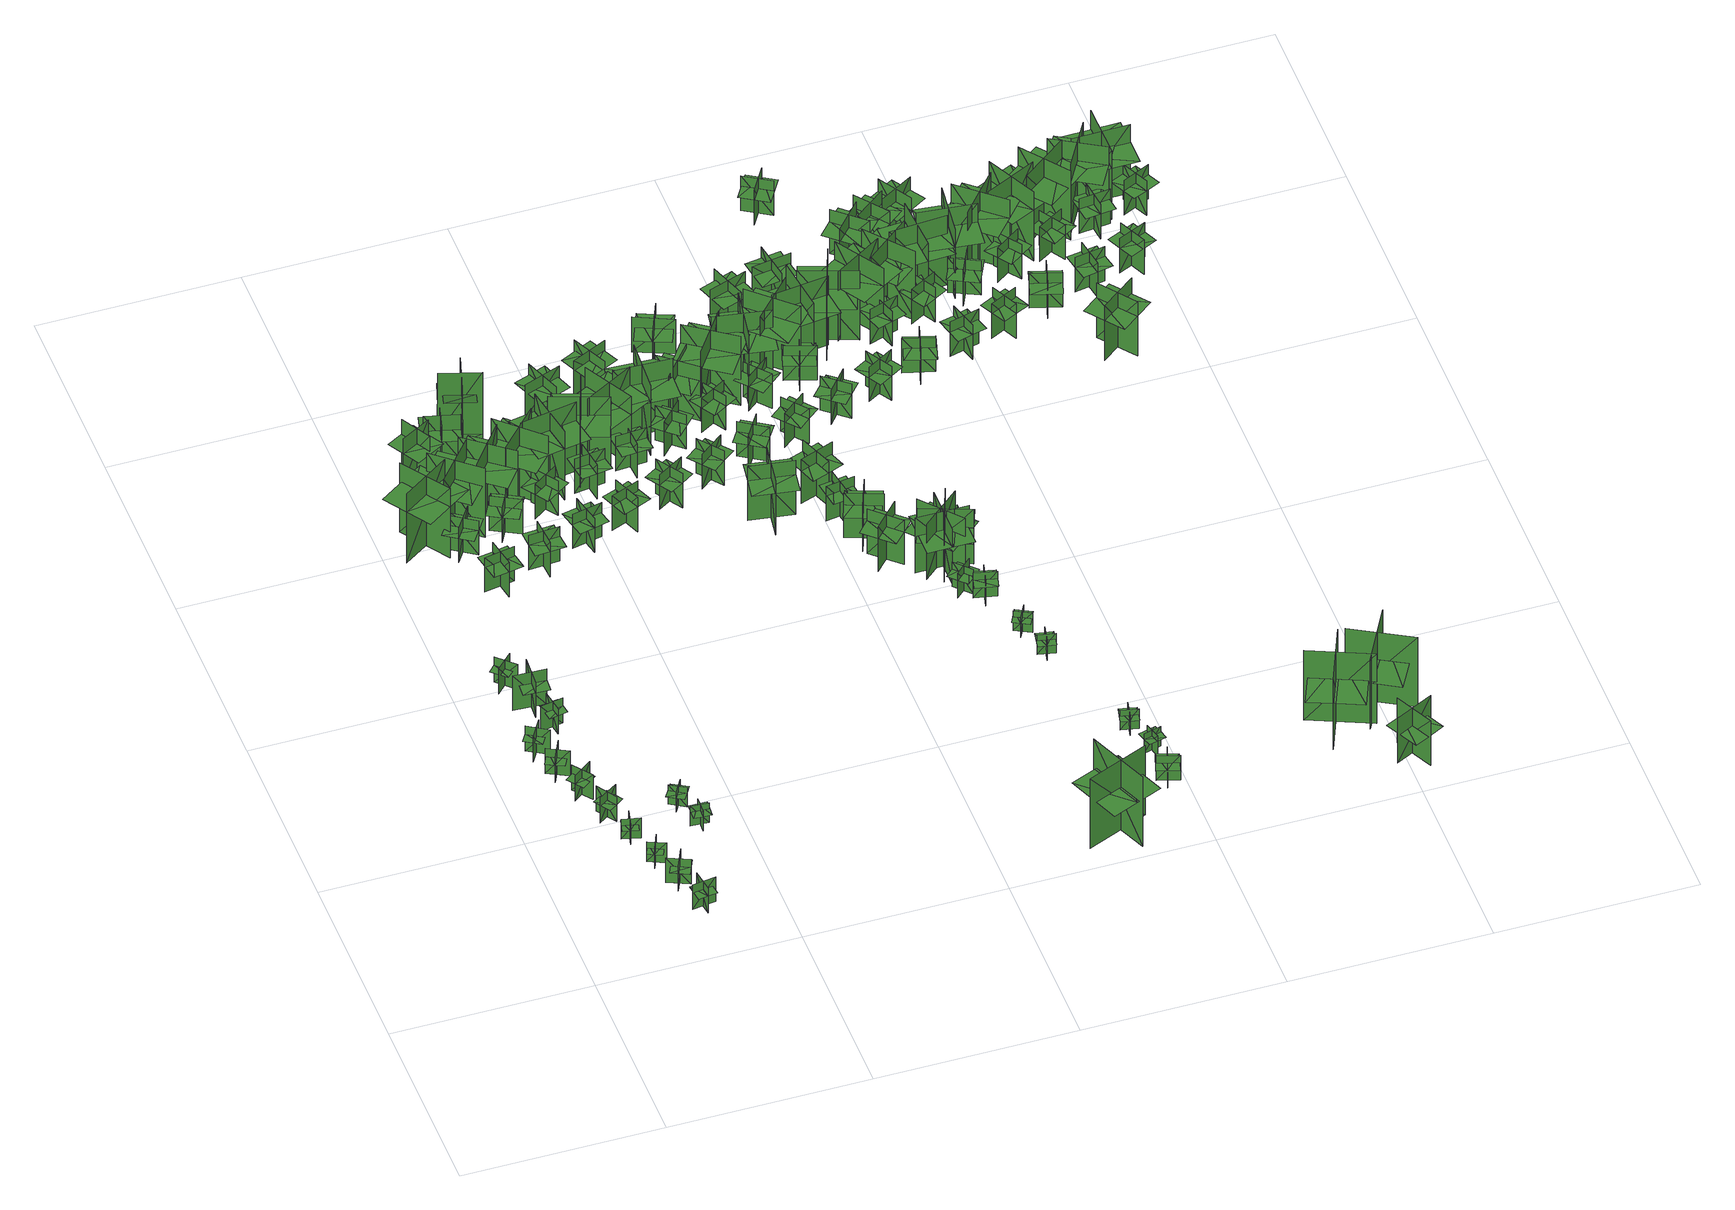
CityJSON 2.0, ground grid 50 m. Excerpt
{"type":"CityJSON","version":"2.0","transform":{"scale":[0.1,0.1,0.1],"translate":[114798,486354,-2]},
"CityObjects":{
"tree1":{"type":"SolitaryVegetationObject","geometry":[{"type":"MultiSurface","lod":"1","boundaries":[[[0,1,2]],[[0,2,3]],[[4,5,6]],[[4,6,7]],[[8,9,10]],[[8,10,11]],[[8,11,12]],[[8,12,13]]]}]},
"tree2":{"type":"SolitaryVegetationObject","geometry":[{"type":"MultiSurface","lod":"1","boundaries":[[[14,15,16]],[[14,16,17]],[[18,19,20]],[[18,20,21]],[[22,23,24]],[[22,24,25]],[[22,25,26]],[[22,26,27]]]}]},
"tree3":{"type":"SolitaryVegetationObject","geometry":[{"type":"MultiSurface","lod":"1","boundaries":[[[28,29,30]],[[28,30,31]],[[32,33,34]],[[32,34,35]],[[36,37,38]],[[36,38,39]],[[36,39,40]],[[36,40,41]]]}]},
"tree4":{"type":"SolitaryVegetationObject","geometry":[{"type":"MultiSurface","lod":"1","boundaries":[[[42,43,44]],[[42,44,45]],[[46,47,48]],[[46,48,49]],[[50,51,52]],[[50,52,53]],[[50,53,54]],[[50,54,55]]]}]},
"tree5":{"type":"SolitaryVegetationObject","geometry":[{"type":"MultiSurface","lod":"1","boundaries":[[[56,57,58]],[[56,58,59]],[[60,61,62]],[[60,62,63]],[[64,65,66]],[[64,66,67]],[[64,67,68]],[[64,68,69]]]}]},
"tree6":{"type":"SolitaryVegetationObject","geometry":[{"type":"MultiSurface","lod":"1","boundaries":[[[70,71,72]],[[70,72,73]],[[74,75,76]],[[74,76,77]],[[78,79,80]],[[78,80,81]],[[78,81,82]],[[78,82,83]]]}]},
"tree7":{"type":"SolitaryVegetationObject","geometry":[{"type":"MultiSurface","lod":"1","boundaries":[[[84,85,86]],[[84,86,87]],[[88,89,90]],[[88,90,91]],[[92,93,94]],[[92,94,95]],[[92,95,96]],[[92,96,97]]]}]},
"tree8":{"type":"SolitaryVegetationObject","geometry":[{"type":"MultiSurface","lod":"1","boundaries":[[[98,99,100]],[[98,100,101]],[[102,103,104]],[[102,104,105]],[[106,107,108]],[[106,108,109]],[[106,109,110]],[[106,110,111]]]}]},
"tree9":{"type":"SolitaryVegetationObject","geometry":[{"type":"MultiSurface","lod":"1","boundaries":[[[112,113,114]],[[112,114,115]],[[116,117,118]],[[116,118,119]],[[120,121,122]],[[120,122,123]],[[120,123,124]],[[120,124,125]]]}]},
"tree10":{"type":"SolitaryVegetationObject","geometry":[{"type":"MultiSurface","lod":"1","boundaries":[[[126,127,128]],[[126,128,129]],[[130,131,132]],[[130,132,133]],[[134,135,136]],[[134,136,137]],[[134,137,138]],[[134,138,139]]]}]},
"tree11":{"type":"SolitaryVegetationObject","geometry":[{"type":"MultiSurface","lod":"1","boundaries":[[[140,141,142]],[[140,142,143]],[[144,145,146]],[[144,146,147]],[[148,149,150]],[[148,150,151]],[[148,151,152]],[[148,152,153]]]}]},
"tree12":{"type":"SolitaryVegetationObject","geometry":[{"type":"MultiSurface","lod":"1","boundaries":[[[154,155,156]],[[154,156,157]],[[158,159,160]],[[158,160,161]],[[162,163,164]],[[162,164,165]],[[162,165,166]],[[162,166,167]]]}]},
"tree13":{"type":"SolitaryVegetationObject","geometry":[{"type":"MultiSurface","lod":"1","boundaries":[[[168,169,170]],[[168,170,171]],[[172,173,174]],[[172,174,175]],[[176,177,178]],[[176,178,179]],[[176,179,180]],[[176,180,181]]]}]},
"tree14":{"type":"SolitaryVegetationObject","geometry":[{"type":"MultiSurface","lod":"1","boundaries":[[[182,183,184]],[[182,184,185]],[[186,187,188]],[[186,188,189]],[[190,191,192]],[[190,192,193]],[[190,193,194]],[[190,194,195]]]}]},
"tree15":{"type":"SolitaryVegetationObject","geometry":[{"type":"MultiSurface","lod":"1","boundaries":[[[196,197,198]],[[196,198,199]],[[200,201,202]],[[200,202,203]],[[204,205,206]],[[204,206,207]],[[204,207,208]],[[204,208,209]]]}]},
"tree16":{"type":"SolitaryVegetationObject","geometry":[{"type":"MultiSurface","lod":"1","boundaries":[[[210,211,212]],[[210,212,213]],[[214,215,216]],[[214,216,217]],[[218,219,220]],[[218,220,221]],[[218,221,222]],[[218,222,223]]]}]},
"tree17":{"type":"SolitaryVegetationObject","geometry":[{"type":"MultiSurface","lod":"1","boundaries":[[[224,225,226]],[[224,226,227]],[[228,229,230]],[[228,230,231]],[[232,233,234]],[[232,234,235]],[[232,235,236]],[[232,236,237]]]}]},
"tree18":{"type":"SolitaryVegetationObject","geometry":[{"type":"MultiSurface","lod":"1","boundaries":[[[238,239,240]],[[238,240,241]],[[242,243,244]],[[242,244,245]],[[246,247,248]],[[246,248,249]],[[246,250,251]],[[246,251,247]]]}]},
"tree19":{"type":"SolitaryVegetationObject","geometry":[{"type":"MultiSurface","lod":"1","boundaries":[[[252,253,254]],[[252,254,255]],[[256,257,258]],[[256,258,259]],[[260,261,262]],[[260,262,263]],[[260,263,264]],[[260,264,265]]]}]},
"tree20":{"type":"SolitaryVegetationObject","geometry":[{"type":"MultiSurface","lod":"1","boundaries":[[[266,267,268]],[[266,268,269]],[[270,271,272]],[[270,272,273]],[[274,275,276]],[[274,276,277]],[[274,277,278]],[[274,278,279]]]}]},
"tree21":{"type":"SolitaryVegetationObject","geometry":[{"type":"MultiSurface","lod":"1","boundaries":[[[280,281,282]],[[280,282,283]],[[284,285,286]],[[284,286,287]],[[288,289,290]],[[288,290,291]],[[288,291,292]],[[288,292,293]]]}]},
"tree22":{"type":"SolitaryVegetationObject","geometry":[{"type":"MultiSurface","lod":"1","boundaries":[[[294,295,296]],[[294,296,297]],[[298,299,300]],[[298,300,301]],[[302,303,304]],[[302,304,305]],[[302,306,307]],[[302,307,303]]]}]},
"tree23":{"type":"SolitaryVegetationObject","geometry":[{"type":"MultiSurface","lod":"1","boundaries":[[[308,309,310]],[[308,310,311]],[[312,313,314]],[[312,314,315]],[[316,317,313]],[[316,313,312]],[[318,319,309]],[[318,309,308]],[[320,321,322]],[[320,322,323]],[[324,325,326]],[[324,326,327]]]}]},
"tree24":{"type":"SolitaryVegetationObject","geometry":[{"type":"MultiSurface","lod":"1","boundaries":[[[328,329,330]],[[328,330,331]],[[332,333,334]],[[332,334,335]],[[336,337,338]],[[336,338,339]],[[336,339,340]],[[336,340,341]]]}]},
"tree25":{"type":"SolitaryVegetationObject","geometry":[{"type":"MultiSurface","lod":"1","boundaries":[[[342,343,344]],[[342,344,345]],[[346,347,348]],[[346,348,349]],[[350,351,352]],[[350,352,353]],[[350,353,354]],[[350,354,355]]]}]},
"tree26":{"type":"SolitaryVegetationObject","geometry":[{"type":"MultiSurface","lod":"1","boundaries":[[[356,357,358]],[[356,358,359]],[[360,361,362]],[[360,362,363]],[[364,365,366]],[[364,366,367]],[[364,367,368]],[[364,368,369]]]}]},
"tree27":{"type":"SolitaryVegetationObject","geometry":[{"type":"MultiSurface","lod":"1","boundaries":[[[370,371,372]],[[370,372,373]],[[374,375,376]],[[374,376,377]],[[378,379,380]],[[378,380,381]],[[378,381,382]],[[378,382,383]]]}]},
"tree28":{"type":"SolitaryVegetationObject","geometry":[{"type":"MultiSurface","lod":"1","boundaries":[[[384,385,386]],[[384,386,387]],[[388,389,390]],[[388,390,391]],[[392,393,394]],[[392,394,395]],[[392,395,396]],[[392,396,397]]]}]},
"tree29":{"type":"SolitaryVegetationObject","geometry":[{"type":"MultiSurface","lod":"1","boundaries":[[[398,399,400]],[[398,400,401]],[[402,403,404]],[[402,404,405]],[[406,407,408]],[[406,408,409]],[[406,409,410]],[[406,410,411]]]}]},
"tree30":{"type":"SolitaryVegetationObject","geometry":[{"type":"MultiSurface","lod":"1","boundaries":[[[412,413,414]],[[412,414,415]],[[416,417,418]],[[416,418,419]],[[420,421,422]],[[420,422,423]],[[420,423,424]],[[420,424,425]]]}]},
"tree31":{"type":"SolitaryVegetationObject","geometry":[{"type":"MultiSurface","lod":"1","boundaries":[[[426,427,428]],[[426,428,429]],[[430,431,432]],[[430,432,433]],[[434,435,436]],[[434,436,437]],[[434,437,438]],[[434,438,439]]]}]},
"tree32":{"type":"SolitaryVegetationObject","geometry":[{"type":"MultiSurface","lod":"1","boundaries":[[[440,441,442]],[[440,442,443]],[[444,445,446]],[[444,446,447]],[[448,449,450]],[[448,450,451]],[[448,451,452]],[[448,452,453]]]}]},
"tree33":{"type":"SolitaryVegetationObject","geometry":[{"type":"MultiSurface","lod":"1","boundaries":[[[454,455,456]],[[454,456,457]],[[458,459,460]],[[458,460,461]],[[462,463,464]],[[462,464,465]],[[462,465,466]],[[462,466,467]]]}]},
"tree34":{"type":"SolitaryVegetationObject","geometry":[{"type":"MultiSurface","lod":"1","boundaries":[[[468,469,470]],[[468,470,471]],[[472,473,474]],[[472,474,475]],[[476,477,478]],[[476,478,479]],[[476,479,480]],[[476,480,481]]]}]},
"tree35":{"type":"SolitaryVegetationObject","geometry":[{"type":"MultiSurface","lod":"1","boundaries":[[[482,483,484]],[[482,484,485]],[[486,487,488]],[[486,488,489]],[[490,491,492]],[[490,492,493]],[[490,493,494]],[[490,494,495]]]}]},
"tree36":{"type":"SolitaryVegetationObject","geometry":[{"type":"MultiSurface","lod":"1","boundaries":[[[496,497,498]],[[496,498,499]],[[500,501,502]],[[500,502,503]],[[504,505,506]],[[504,506,507]],[[504,507,508]],[[504,508,509]]]}]},
"tree37":{"type":"SolitaryVegetationObject","geometry":[{"type":"MultiSurface","lod":"1","boundaries":[[[510,511,512]],[[510,512,513]],[[514,515,516]],[[514,516,517]],[[518,519,520]],[[518,520,521]],[[518,521,522]],[[518,522,523]]]}]},
"tree38":{"type":"SolitaryVegetationObject","geometry":[{"type":"MultiSurface","lod":"1","boundaries":[[[524,525,526]],[[524,526,527]],[[528,529,530]],[[528,530,531]],[[532,533,534]],[[532,534,535]],[[532,535,536]],[[532,536,537]]]}]},
"tree39":{"type":"SolitaryVegetationObject","geometry":[{"type":"MultiSurface","lod":"1","boundaries":[[[538,539,540]],[[538,540,541]],[[542,543,544]],[[542,544,545]],[[546,547,548]],[[546,548,549]],[[546,549,550]],[[546,550,551]]]}]},
"tree40":{"type":"SolitaryVegetationObject","geometry":[{"type":"MultiSurface","lod":"1","boundaries":[[[552,553,554]],[[552,554,555]],[[556,557,558]],[[556,558,559]],[[560,561,562]],[[560,562,563]],[[560,563,564]],[[560,564,565]]]}]},
"tree41":{"type":"SolitaryVegetationObject","geometry":[{"type":"MultiSurface","lod":"1","boundaries":[[[566,567,568]],[[566,568,569]],[[570,571,572]],[[570,572,573]],[[574,575,576]],[[574,576,577]],[[574,578,579]],[[574,579,575]]]}]},
"tree42":{"type":"SolitaryVegetationObject","geometry":[{"type":"MultiSurface","lod":"1","boundaries":[[[580,581,582]],[[580,582,583]],[[584,585,586]],[[584,586,587]],[[588,589,590]],[[588,590,591]],[[588,591,592]],[[588,592,593]]]}]},
"tree43":{"type":"SolitaryVegetationObject","geometry":[{"type":"MultiSurface","lod":"1","boundaries":[[[594,595,596]],[[594,596,597]],[[598,599,600]],[[598,600,601]],[[602,603,604]],[[602,604,605]],[[602,605,606]],[[602,606,607]]]}]},
"tree44":{"type":"SolitaryVegetationObject","geometry":[{"type":"MultiSurface","lod":"1","boundaries":[[[608,609,610]],[[608,610,611]],[[612,613,614]],[[612,614,615]],[[616,617,618]],[[616,618,619]],[[616,619,620]],[[616,620,621]]]}]},
"tree45":{"type":"SolitaryVegetationObject","geometry":[{"type":"MultiSurface","lod":"1","boundaries":[[[622,623,624]],[[622,624,625]],[[626,627,628]],[[626,628,629]],[[630,631,632]],[[630,632,633]],[[630,633,634]],[[630,634,635]]]}]},
"tree46":{"type":"SolitaryVegetationObject","geometry":[{"type":"MultiSurface","lod":"1","boundaries":[[[636,637,638]],[[636,638,639]],[[640,641,642]],[[640,642,643]],[[644,645,646]],[[644,646,647]],[[644,647,648]],[[644,648,649]]]}]},
"tree47":{"type":"SolitaryVegetationObject","geometry":[{"type":"MultiSurface","lod":"1","boundaries":[[[650,651,652]],[[650,652,653]],[[654,655,656]],[[654,656,657]],[[658,659,660]],[[658,660,661]],[[658,661,662]],[[658,662,663]]]}]},
"tree48":{"type":"SolitaryVegetationObject","geometry":[{"type":"MultiSurface","lod":"1","boundaries":[[[664,665,666]],[[664,666,667]],[[668,669,670]],[[668,670,671]],[[672,673,674]],[[672,674,675]],[[672,675,676]],[[672,676,677]]]}]},
"tree49":{"type":"SolitaryVegetationObject","geometry":[{"type":"MultiSurface","lod":"1","boundaries":[[[678,679,680]],[[678,680,681]],[[682,683,684]],[[682,684,685]],[[686,687,688]],[[686,688,689]],[[686,689,690]],[[686,690,691]]]}]},
"tree50":{"type":"SolitaryVegetationObject","geometry":[{"type":"MultiSurface","lod":"1","boundaries":[[[692,693,694]],[[692,694,695]],[[696,697,698]],[[696,698,699]],[[700,701,702]],[[700,702,703]],[[700,703,704]],[[700,704,705]]]}]},
"tree51":{"type":"SolitaryVegetationObject","geometry":[{"type":"MultiSurface","lod":"1","boundaries":[[[706,707,708]],[[706,708,709]],[[710,711,712]],[[710,712,713]],[[714,715,716]],[[714,716,717]],[[714,717,718]],[[714,718,719]]]}]},
"tree52":{"type":"SolitaryVegetationObject","geometry":[{"type":"MultiSurface","lod":"1","boundaries":[[[720,721,722]],[[720,722,723]],[[724,725,726]],[[724,726,727]],[[728,729,730]],[[728,730,731]],[[728,731,732]],[[728,732,733]]]}]},
"tree53":{"type":"SolitaryVegetationObject","geometry":[{"type":"MultiSurface","lod":"1","boundaries":[[[734,735,736]],[[734,736,737]],[[738,739,740]],[[738,740,741]],[[742,743,744]],[[742,744,745]],[[742,745,746]],[[742,746,747]]]}]},
"tree54":{"type":"SolitaryVegetationObject","geometry":[{"type":"MultiSurface","lod":"1","boundaries":[[[748,749,750]],[[748,750,751]],[[752,753,754]],[[752,754,755]],[[756,757,758]],[[756,758,759]],[[756,759,760]],[[756,760,761]]]}]},
"tree55":{"type":"SolitaryVegetationObject","geometry":[{"type":"MultiSurface","lod":"1","boundaries":[[[762,763,764]],[[762,764,765]],[[766,767,768]],[[766,768,769]],[[770,771,772]],[[770,772,773]],[[770,771,774]],[[770,774,775]]]}]},
"tree56":{"type":"SolitaryVegetationObject","geometry":[{"type":"MultiSurface","lod":"1","boundaries":[[[776,777,778]],[[776,778,779]],[[780,781,782]],[[780,782,783]],[[784,785,786]],[[784,786,787]],[[784,785,788]],[[784,788,789]]]}]},
"tree57":{"type":"SolitaryVegetationObject","geometry":[{"type":"MultiSurface","lod":"1","boundaries":[[[790,791,792]],[[790,792,793]],[[794,795,796]],[[794,796,797]],[[798,799,800]],[[798,800,801]],[[798,799,802]],[[798,802,803]]]}]},
"tree58":{"type":"SolitaryVegetationObject","geometry":[{"type":"MultiSurface","lod":"1","boundaries":[[[804,805,806]],[[804,806,807]],[[808,809,810]],[[808,810,811]],[[812,813,814]],[[812,814,815]],[[812,815,816]],[[812,816,817]]]}]},
"tree59":{"type":"SolitaryVegetationObject","geometry":[{"type":"MultiSurface","lod":"1","boundaries":[[[818,819,820]],[[818,820,821]],[[822,823,824]],[[822,824,825]],[[826,827,828]],[[826,828,829]],[[826,829,830]],[[826,830,831]]]}]},
"tree60":{"type":"SolitaryVegetationObject","geometry":[{"type":"MultiSurface","lod":"1","boundaries":[[[832,833,834]],[[832,834,835]],[[836,837,838]],[[836,838,839]],[[840,841,842]],[[840,842,843]],[[840,843,844]],[[840,844,845]]]}]},
"tree61":{"type":"SolitaryVegetationObject","geometry":[{"type":"MultiSurface","lod":"1","boundaries":[[[846,847,848]],[[846,848,849]],[[850,851,852]],[[850,852,853]],[[854,855,856]],[[854,856,857]],[[854,857,858]],[[854,858,859]]]}]},
"tree62":{"type":"SolitaryVegetationObject","geometry":[{"type":"MultiSurface","lod":"1","boundaries":[[[860,861,862]],[[860,862,863]],[[864,865,866]],[[864,866,867]],[[868,869,870]],[[868,870,871]],[[868,871,872]],[[868,872,873]]]}]},
"tree63":{"type":"SolitaryVegetationObject","geometry":[{"type":"MultiSurface","lod":"1","boundaries":[[[874,875,876]],[[874,876,877]],[[878,879,880]],[[878,880,881]],[[882,883,884]],[[882,884,885]],[[882,885,886]],[[882,886,887]]]}]},
"tree64":{"type":"SolitaryVegetationObject","geometry":[{"type":"MultiSurface","lod":"1","boundaries":[[[888,889,890]],[[888,890,891]],[[892,893,894]],[[892,894,895]],[[896,897,898]],[[896,898,899]],[[896,899,900]],[[896,900,901]]]}]},
"tree65":{"type":"SolitaryVegetationObject","geometry":[{"type":"MultiSurface","lod":"1","boundaries":[[[902,903,904]],[[902,904,905]],[[906,907,908]],[[906,908,909]],[[910,911,912]],[[910,912,913]],[[910,913,914]],[[910,914,915]]]}]},
"tree66":{"type":"SolitaryVegetationObject","geometry":[{"type":"MultiSurface","lod":"1","boundaries":[[[916,917,918]],[[916,918,919]],[[920,921,922]],[[920,922,923]],[[924,925,926]],[[924,926,927]],[[924,927,928]],[[924,928,929]]]}]},
"tree67":{"type":"SolitaryVegetationObject","geometry":[{"type":"MultiSurface","lod":"1","boundaries":[[[930,931,932]],[[930,932,933]],[[934,935,936]],[[934,936,937]],[[938,939,940]],[[938,940,941]],[[938,941,942]],[[938,942,943]]]}]},
"tree68":{"type":"SolitaryVegetationObject","geometry":[{"type":"MultiSurface","lod":"1","boundaries":[[[944,945,946]],[[944,946,947]],[[948,949,950]],[[948,950,951]],[[952,953,954]],[[952,954,955]],[[952,955,956]],[[952,956,957]]]}]},
"tree69":{"type":"SolitaryVegetationObject","geometry":[{"type":"MultiSurface","lod":"1","boundaries":[[[958,959,960]],[[958,960,961]],[[962,963,964]],[[962,964,965]],[[966,967,968]],[[966,968,969]],[[966,969,970]],[[966,970,971]]]}]},
"tree70":{"type":"SolitaryVegetationObject","geometry":[{"type":"MultiSurface","lod":"1","boundaries":[[[972,973,974]],[[972,974,975]],[[976,977,978]],[[976,978,979]],[[980,981,982]],[[980,982,983]],[[980,983,984]],[[980,984,985]]]}]},
"tree71":{"type":"SolitaryVegetationObject","geometry":[{"type":"MultiSurface","lod":"1","boundaries":[[[986,987,988]],[[986,988,989]],[[990,991,992]],[[990,992,993]],[[994,995,996]],[[994,996,997]],[[994,997,998]],[[994,998,999]]]}]},
"tree72":{"type":"SolitaryVegetationObject","geometry":[{"type":"MultiSurface","lod":"1","boundaries":[[[1000,1001,1002]],[[1000,1002,1003]],[[1004,1005,1006]],[[1004,1006,1007]],[[1008,1009,1010]],[[1008,1010,1011]],[[1008,1011,1012]],[[1008,1012,1013]]]}]},
"tree73":{"type":"SolitaryVegetationObject","geometry":[{"type":"MultiSurface","lod":"1","boundaries":[[[1014,1015,1016]],[[1014,1016,1017]],[[1018,1019,1020]],[[1018,1020,1021]],[[1022,1023,1024]],[[1022,1024,1025]],[[1022,1025,1026]],[[1022,1026,1027]]]}]},
"tree74":{"type":"SolitaryVegetationObject","geometry":[{"type":"MultiSurface","lod":"1","boundaries":[[[1028,1029,1030]],[[1028,1030,1031]],[[1032,1033,1034]],[[1032,1034,1035]],[[1036,1037,1038]],[[1036,1038,1039]],[[1036,1039,1040]],[[1036,1040,1041]]]}]},
"tree75":{"type":"SolitaryVegetationObject","geometry":[{"type":"MultiSurface","lod":"1","boundaries":[[[1042,1043,1044]],[[1042,1044,1045]],[[1046,1047,1048]],[[1046,1048,1049]],[[1050,1051,1052]],[[1050,1052,1053]],[[1050,1053,1054]],[[1050,1054,1055]]]}]},
"tree76":{"type":"SolitaryVegetationObject","geometry":[{"type":"MultiSurface","lod":"1","boundaries":[[[1056,1057,1058]],[[1056,1058,1059]],[[1060,1061,1062]],[[1060,1062,1063]],[[1064,1065,1066]],[[1064,1066,1067]],[[1064,1067,1068]],[[1064,1068,1069]]]}]},
"tree77":{"type":"SolitaryVegetationObject","geometry":[{"type":"MultiSurface","lod":"1","boundaries":[[[1070,1071,1072]],[[1070,1072,1073]],[[1074,1075,1076]],[[1074,1076,1077]],[[1078,1079,1080]],[[1078,1080,1081]],[[1078,1082,1083]],[[1078,1083,1079]]]}]},
"tree78":{"type":"SolitaryVegetationObject","geometry":[{"type":"MultiSurface","lod":"1","boundaries":[[[1084,1085,1086]],[[1084,1086,1087]],[[1088,1089,1090]],[[1088,1090,1091]],[[1092,1093,1094]],[[1092,1094,1095]],[[1092,1095,1096]],[[1092,1096,1097]]]}]},
"tree79":{"type":"SolitaryVegetationObject","geometry":[{"type":"MultiSurface","lod":"1","boundaries":[[[1098,1099,1100]],[[1098,1100,1101]],[[1102,1103,1104]],[[1102,1104,1105]],[[1106,1107,1108]],[[1106,1108,1109]],[[1106,1109,1110]],[[1106,1110,1111]]]}]},
"tree80":{"type":"SolitaryVegetationObject","geometry":[{"type":"MultiSurface","lod":"1","boundaries":[[[1112,1113,1114]],[[1112,1114,1115]],[[1116,1117,1118]],[[1116,1118,1119]],[[1120,1121,1122]],[[1120,1122,1123]],[[1120,1123,1124]],[[1120,1124,1125]]]}]},
"tree81":{"type":"SolitaryVegetationObject","geometry":[{"type":"MultiSurface","lod":"1","boundaries":[[[1126,1127,1128]],[[1126,1128,1129]],[[1130,1131,1132]],[[1130,1132,1133]],[[1134,1135,1136]],[[1134,1136,1137]],[[1134,1137,1138]],[[1134,1138,1139]]]}]},
"tree82":{"type":"SolitaryVegetationObject","geometry":[{"type":"MultiSurface","lod":"1","boundaries":[[[1140,1141,1142]],[[1140,1142,1143]],[[1144,1145,1146]],[[1144,1146,1147]],[[1148,1149,1150]],[[1148,1150,1151]],[[1148,1152,1153]],[[1148,1153,1149]]]}]},
"tree83":{"type":"SolitaryVegetationObject","geometry":[{"type":"MultiSurface","lod":"1","boundaries":[[[1154,1155,1156]],[[1154,1156,1157]],[[1158,1159,1160]],[[1158,1160,1161]],[[1162,1163,1164]],[[1162,1164,1165]],[[1162,1166,1167]],[[1162,1167,1163]]]}]},
"tree84":{"type":"SolitaryVegetationObject","geometry":[{"type":"MultiSurface","lod":"1","boundaries":[[[1168,1169,1170]],[[1168,1170,1171]],[[1172,1173,1174]],[[1172,1174,1175]],[[1176,1177,1178]],[[1176,1178,1179]],[[1176,1179,1180]],[[1176,1180,1181]]]}]},
"tree85":{"type":"SolitaryVegetationObject","geometry":[{"type":"MultiSurface","lod":"1","boundaries":[[[1182,1183,1184]],[[1182,1184,1185]],[[1186,1187,1188]],[[1186,1188,1189]],[[1190,1191,1192]],[[1190,1192,1193]],[[1190,1193,1194]],[[1190,1194,1195]]]}]},
"tree86":{"type":"SolitaryVegetationObject","geometry":[{"type":"MultiSurface","lod":"1","boundaries":[[[1196,1197,1198]],[[1196,1198,1199]],[[1200,1201,1202]],[[1200,1202,1203]],[[1204,1205,1206]],[[1204,1206,1207]],[[1204,1207,1208]],[[1204,1208,1209]]]}]},
"tree87":{"type":"SolitaryVegetationObject","geometry":[{"type":"MultiSurface","lod":"1","boundaries":[[[1210,1211,1212]],[[1210,1212,1213]],[[1214,1215,1216]],[[1214,1216,1217]],[[1218,1219,1220]],[[1218,1220,1221]],[[1218,1221,1222]],[[1218,1222,1223]]]}]},
"tree88":{"type":"SolitaryVegetationObject","geometry":[{"type":"MultiSurface","lod":"1","boundaries":[[[1224,1225,1226]],[[1224,1226,1227]],[[1228,1229,1230]],[[1228,1230,1231]],[[1232,1233,1234]],[[1232,1234,1235]],[[1232,1235,1236]],[[1232,1236,1237]]]}]},
"tree89":{"type":"SolitaryVegetationObject","geometry":[{"type":"MultiSurface","lod":"1","boundaries":[[[1238,1239,1240]],[[1238,1240,1241]],[[1242,1243,1244]],[[1242,1244,1245]],[[1246,1247,1248]],[[1246,1248,1249]],[[1246,1249,1250]],[[1246,1250,1251]]]}]},
"tree90":{"type":"SolitaryVegetationObject","geometry":[{"type":"MultiSurface","lod":"1","boundaries":[[[1252,1253,1254]],[[1252,1254,1255]],[[1256,1257,1258]],[[1256,1258,1259]],[[1260,1261,1262]],[[1260,1262,1263]],[[1260,1263,1264]],[[1260,1264,1265]]]}]},
"tree91":{"type":"SolitaryVegetationObject","geometry":[{"type":"MultiSurface","lod":"1","boundaries":[[[1266,1267,1268]],[[1266,1268,1269]],[[1270,1271,1272]],[[1270,1272,1273]],[[1274,1275,1276]],[[1274,1276,1277]],[[1274,1277,1278]],[[1274,1278,1279]]]}]},
"tree92":{"type":"SolitaryVegetationObject","geometry":[{"type":"MultiSurface","lod":"1","boundaries":[[[1280,1281,1282]],[[1280,1282,1283]],[[1284,1285,1286]],[[1284,1286,1287]],[[1288,1289,1290]],[[1288,1290,1291]],[[1288,1291,1292]],[[1288,1292,1293]]]}]},
"tree93":{"type":"SolitaryVegetationObject","geometry":[{"type":"MultiSurface","lod":"1","boundaries":[[[1294,1295,1296]],[[1294,1296,1297]],[[1298,1299,1300]],[[1298,1300,1301]],[[1302,1303,1304]],[[1302,1304,1305]],[[1302,1305,1306]],[[1302,1306,1307]]]}]},
"tree94":{"type":"SolitaryVegetationObject","geometry":[{"type":"MultiSurface","lod":"1","boundaries":[[[1308,1309,1310]],[[1308,1310,1311]],[[1312,1313,1314]],[[1312,1314,1315]],[[1316,1317,1318]],[[1316,1318,1319]],[[1316,1319,1320]],[[1316,1320,1321]]]}]},
"tree95":{"type":"SolitaryVegetationObject","geometry":[{"type":"MultiSurface","lod":"1","boundaries":[[[1322,1323,1324]],[[1322,1324,1325]],[[1326,1327,1328]],[[1326,1328,1329]],[[1330,1331,1332]],[[1330,1332,1333]],[[1330,1333,1334]],[[1330,1334,1335]]]}]},
"tree96":{"type":"SolitaryVegetationObject","geometry":[{"type":"MultiSurface","lod":"1","boundaries":[[[1336,1337,1338]],[[1336,1338,1339]],[[1340,1341,1342]],[[1340,1342,1343]],[[1344,1345,1346]],[[1344,1346,1347]],[[1344,1347,1348]],[[1344,1348,1349]]]}]},
"tree97":{"type":"SolitaryVegetationObject","geometry":[{"type":"MultiSurface","lod":"1","boundaries":[[[1350,1351,1352]],[[1350,1352,1353]],[[1354,1355,1356]],[[1354,1356,1357]],[[1358,1359,1360]],[[1358,1360,1361]],[[1358,1361,1362]],[[1358,1362,1363]]]}]},
"tree98":{"type":"SolitaryVegetationObject","geometry":[{"type":"MultiSurface","lod":"1","boundaries":[[[1364,1365,1366]],[[1364,1366,1367]],[[1368,1369,1370]],[[1368,1370,1371]],[[1372,1373,1374]],[[1372,1374,1375]],[[1372,1375,1376]],[[1372,1376,1377]]]}]},
"tree99":{"type":"SolitaryVegetationObject","geometry":[{"type":"MultiSurface","lod":"1","boundaries":[[[1378,1379,1380]],[[1378,1380,1381]],[[1382,1383,1384]],[[1382,1384,1385]],[[1386,1387,1388]],[[1386,1388,1389]],[[1386,1389,1390]],[[1386,1390,1391]]]}]},
"tree100":{"type":"SolitaryVegetationObject","geometry":[{"type":"MultiSurface","lod":"1","boundaries":[[[1392,1393,1394]],[[1392,1394,1395]],[[1396,1397,1398]],[[1396,1398,1399]],[[1400,1401,1402]],[[1400,1402,1403]],[[1400,1403,1404]],[[1400,1404,1405]]]}]}
},
"vertices":[
[118,699,14],[170,673,14],[170,673,92],[118,699,92],[130,663,14],[130,663,92],[155,715,92],[155,715,14],[130,663,68],[151,653,68],[172,694,68],[150,705,68],[129,716,68],[108,674,68],
[135,794,14],[105,744,14],[105,744,92],[135,794,92],[99,785,14],[99,785,92],[149,755,92],[149,755,14],[99,785,67],[86,764,67],[126,740,67],[139,761,67],[151,782,67],[111,806,67],
[158,628,14],[193,581,14],[193,581,92],[158,628,92],[153,591,14],[153,591,92],[200,625,92],[200,625,14],[153,591,67],[167,571,67],[205,599,67],[190,619,67],[176,638,67],[138,610,67],
[242,346,14],[284,327,14],[284,327,76],[242,346,76],[252,318,14],[252,318,76],[271,361,76],[271,361,14],[252,318,57],[270,311,57],[285,344,57],[268,352,57],[250,360,57],[235,326,57],
[211,436,14],[256,425,14],[256,425,76],[211,436,76],[226,411,14],[226,411,76],[237,456,76],[237,456,14],[226,411,57],[245,406,57],[254,442,57],[235,447,57],[216,452,57],[207,416,57],
[183,502,14],[232,534,14],[232,534,92],[183,502,92],[220,494,14],[220,494,92],[188,543,92],[188,543,14],[220,494,67],[240,508,67],[214,546,67],[194,533,67],[174,520,67],[200,481,67],
[279,229,14],[303,282,14],[303,282,91],[279,229,91],[314,242,14],[314,242,91],[261,266,91],[261,266,14],[314,242,67],[324,264,67],[281,283,67],[271,261,67],[261,239,67],[304,220,67],
[290,160,14],[348,168,14],[348,168,91],[290,160,91],[320,138,14],[320,138,91],[312,195,91],[312,195,14],[320,138,67],[344,141,67],[337,187,67],[313,184,67],[289,180,67],[296,134,67],
[144,1027,14],[104,985,14],[104,985,92],[144,1027,92],[107,1026,14],[107,1026,92],[149,985,92],[149,985,14],[107,1026,67],[90,1008,67],[124,976,67],[141,993,67],[157,1011,67],[124,1043,67],
[158,884,13],[163,965,13],[163,965,122],[158,884,122],[197,919,13],[197,919,122],[116,923,122],[116,923,13],[197,919,88],[199,953,88],[134,956,88],[132,922,88],[130,888,88],[195,885,88],
[190,816,13],[180,874,13],[180,874,91],[190,816,91],[211,847,13],[211,847,91],[154,837,91],[154,837,13],[211,847,67],[207,871,67],[161,863,67],[165,839,67],[169,815,67],[215,823,67],
[359,479,16],[382,517,16],[382,517,77],[359,479,77],[388,486,16],[350,509,16],[350,509,77],[388,486,77],[388,486,60],[399,505,60],[361,528,60],[350,509,60],[338,490,60],[376,467,60],
[419,422,15],[375,425,15],[375,425,76],[419,422,76],[399,444,15],[397,400,15],[397,400,76],[399,444,76],[399,444,59],[377,446,59],[375,401,59],[397,400,59],[419,399,59],[422,443,59],
[65,1569,15],[146,1450,15],[146,1450,232],[65,1569,232],[46,1466,15],[165,1546,15],[165,1546,232],[46,1466,232],[46,1466,175],[85,1409,175],[204,1489,175],[165,1546,175],[126,1603,175],[8,1523,175],
[158,1425,19],[201,1489,19],[201,1489,126],[158,1425,126],[209,1434,19],[145,1477,19],[145,1477,126],[209,1434,126],[209,1434,96],[231,1466,96],[166,1510,96],[145,1477,96],[123,1445,96],[187,1402,96],
[257,1325,20],[181,1311,20],[181,1311,128],[257,1325,128],[215,1354,20],[229,1278,20],[229,1278,128],[215,1354,128],[215,1354,98],[177,1347,98],[191,1271,98],[229,1278,98],[267,1285,98],[253,1361,98],
[243,1488,16],[133,1580,16],[133,1580,232],[243,1488,232],[233,1592,16],[141,1482,16],[141,1482,232],[233,1592,232],[233,1592,175],[179,1636,175],[88,1526,175],[141,1482,175],[194,1438,175],[286,1548,175],
[143,1784,11],[185,1709,11],[185,1709,153],[143,1784,153],[125,1721,11],[200,1762,11],[200,1762,153],[125,1721,153],[125,1721,107],[200,1762,107],[177,1803,107],[103,1762,107],[148,1680,107],[223,1722,107],
[259,1505,18],[327,1469,18],[327,1469,126],[259,1505,126],[274,1456,18],[310,1524,18],[310,1524,126],[274,1456,126],[274,1456,96],[308,1438,96],[344,1506,96],[310,1524,96],[275,1542,96],[240,1474,96],
[229,1505,16],[316,1618,16],[316,1618,232],[229,1505,232],[332,1519,16],[219,1607,16],[219,1607,232],[332,1519,232],[332,1519,176],[374,1574,176],[261,1661,176],[219,1607,176],[177,1552,176],[290,1464,176],
[335,1387,20],[340,1310,20],[340,1310,128],[335,1387,128],[301,1349,20],[378,1354,20],[378,1354,128],[301,1349,128],[301,1349,98],[303,1310,98],[381,1315,98],[378,1354,98],[376,1393,98],[298,1388,98],
[276,1756,11],[193,1778,11],[193,1778,153],[276,1756,153],[242,1813,11],[221,1730,11],[221,1730,153],[242,1813,153],[242,1813,107],[221,1730,107],[266,1718,107],[288,1801,107],[197,1825,107],[176,1742,107],
[234,1798,64],[333,1768,64],[333,1766,259],[234,1796,259],[271,1729,65],[301,1828,65],[300,1828,259],[270,1729,259],[270,1729,13],[300,1828,13],[234,1796,13],[333,1766,13],[234,1797,159],[333,1767,159],[348,1817,178],[249,1847,178],[319,1771,190],[245,1793,190],[234,1755,201],[308,1733,201],
[310,1537,17],[407,1641,17],[407,1641,234],[310,1537,234],[414,1541,17],[309,1639,17],[309,1639,234],[414,1541,234],[414,1541,177],[461,1591,177],[356,1689,177],[309,1639,177],[262,1588,177],[367,1490,177],
[424,1499,19],[380,1563,19],[380,1563,127],[424,1499,127],[434,1549,19],[370,1506,19],[370,1506,127],[434,1549,127],[434,1549,96],[412,1581,96],[348,1538,96],[370,1506,96],[391,1474,96],[455,1517,96],
[418,1382,21],[494,1399,21],[494,1399,128],[418,1382,128],[462,1354,21],[445,1430,21],[445,1430,128],[462,1354,128],[462,1354,98],[500,1363,98],[482,1439,98],[445,1430,98],[407,1421,98],[424,1346,98],
[369,1603,18],[511,1628,18],[511,1628,234],[369,1603,234],[455,1544,18],[431,1685,18],[431,1685,234],[455,1544,234],[455,1544,178],[523,1555,178],[498,1697,178],[431,1685,178],[363,1673,178],[388,1532,178],
[515,1598,19],[526,1522,19],[526,1522,127],[515,1598,127],[483,1557,19],[560,1568,19],[560,1568,127],[483,1557,127],[483,1557,96],[489,1519,96],[566,1530,96],[560,1568,96],[555,1606,96],[478,1596,96],
[596,1440,20],[524,1411,20],[524,1411,128],[596,1440,128],[549,1460,20],[578,1388,20],[578,1388,128],[549,1460,128],[549,1460,98],[513,1446,98],[542,1374,98],[578,1388,98],[614,1403,98],[585,1475,98],
[456,1667,18],[592,1619,18],[592,1619,234],[456,1667,234],[502,1573,18],[550,1708,18],[550,1708,234],[502,1573,234],[502,1573,177],[567,1550,177],[615,1685,177],[550,1708,177],[485,1731,177],[437,1596,177],
[459,1834,11],[553,1869,11],[553,1869,120],[459,1834,120],[524,1805,11],[489,1899,11],[489,1899,120],[524,1805,120],[523,1809,89],[564,1824,89],[532,1911,89],[491,1895,89],[449,1880,89],[482,1794,89],
[569,1733,16],[637,1607,16],[637,1607,232],[569,1733,232],[540,1632,16],[666,1701,16],[666,1701,232],[540,1632,232],[540,1632,175],[572,1572,175],[698,1640,175],[666,1701,175],[633,1761,175],[507,1693,175],
[630,1637,19],[635,1559,19],[635,1559,127],[630,1637,127],[596,1598,19],[673,1603,19],[673,1603,127],[596,1598,127],[596,1598,96],[599,1559,96],[676,1565,96],[673,1603,96],[670,1642,96],[593,1636,96],
[650,1444,18],[716,1485,18],[716,1485,126],[650,1444,126],[701,1432,18],[659,1498,18],[659,1498,126],[701,1432,126],[701,1432,96],[733,1453,96],[692,1519,96],[659,1498,96],[626,1477,96],[668,1412,96],
[656,1850,12],[613,1940,12],[613,1940,120],[656,1850,120],[679,1917,12],[589,1874,12],[589,1874,120],[679,1917,120],[676,1916,90],[657,1955,90],[574,1915,90],[593,1876,90],[612,1836,90],[695,1876,90],
[691,1626,14],[698,1769,14],[698,1769,231],[691,1626,231],[768,1697,14],[625,1703,14],[625,1703,231],[768,1697,231],[768,1697,174],[771,1766,174],[628,1772,174],[625,1703,174],[622,1634,174],[765,1628,174],
[773,1615,19],[715,1667,19],[715,1667,126],[773,1615,126],[771,1666,19],[718,1609,19],[718,1609,126],[771,1666,126],[771,1666,96],[742,1692,96],[690,1635,96],[718,1609,96],[747,1583,96],[799,1640,96],
[765,1479,17],[826,1527,17],[826,1527,125],[765,1479,125],[816,1473,17],[769,1534,17],[769,1534,125],[816,1473,125],[816,1473,95],[847,1496,95],[799,1558,95],[769,1534,95],[738,1510,95],[786,1449,95],
[875,1284,12],[892,1396,12],[892,1396,182],[875,1284,182],[941,1334,12],[830,1350,12],[830,1350,182],[941,1334,182],[941,1334,138],[949,1387,138],[838,1404,138],[830,1350,138],[822,1296,138],[933,1280,138],
[836,1694,17],[749,1765,17],[749,1765,187],[836,1694,187],[827,1775,17],[755,1688,17],[755,1688,187],[827,1775,187],[827,1775,143],[786,1810,143],[714,1723,143],[755,1688,143],[797,1654,143],[869,1741,143],
[1332,27,12],[1267,183,12],[1267,183,231],[1332,27,231],[1371,125,12],[1371,125,231],[1216,60,231],[1216,60,12],[1322,35,147],[1265,170,147],[1202,144,147],[1258,8,147],[1387,62,147],[1331,197,147],
[878,1645,19],[839,1712,19],[839,1712,126],[878,1645,126],[891,1695,19],[824,1656,19],[824,1656,126],[891,1695,126],[891,1695,96],[872,1728,96],[805,1689,96],[824,1656,96],[844,1622,96],[911,1661,96],
[925,1565,20],[883,1500,20],[883,1500,127],[925,1565,127],[874,1555,20],[939,1513,20],[939,1513,127],[874,1555,127],[874,1555,97],[853,1522,97],[919,1480,97],[939,1513,97],[961,1545,97],[895,1587,97],
[763,1970,11],[855,1931,11],[855,1931,120],[763,1970,120],[791,1904,11],[829,1996,11],[829,1996,120],[791,1904,120],[792,1908,89],[833,1891,89],[868,1976,89],[828,1992,89],[787,2009,89],[752,1924,89],
[836,1696,16],[919,1813,16],[919,1813,232],[836,1696,232],[939,1715,16],[822,1797,16],[822,1797,232],[939,1715,232],[939,1715,176],[979,1771,176],[862,1854,176],[822,1797,176],[782,1741,176],[900,1658,176],
[1050,1395,13],[964,1363,13],[964,1363,152],[1050,1395,152],[989,1423,13],[1021,1336,13],[1021,1336,152],[989,1423,152],[989,1423,116],[948,1408,116],[979,1321,116],[1021,1336,116],[1062,1351,116],[1031,1438,116],
[1070,1299,15],[999,1287,15],[999,1287,123],[1070,1299,123],[1028,1329,15],[1039,1258,15],[1039,1258,123],[1028,1329,123],[1028,1329,95],[994,1324,95],[1005,1253,95],[1039,1258,95],[1073,1264,95],[1062,1334,95],
[1120,1158,15],[1057,1090,15],[1057,1090,154],[1120,1158,154],[1053,1155,15],[1120,1092,15],[1120,1092,154],[1053,1155,154],[1053,1155,118],[1023,1122,118],[1090,1060,118],[1120,1092,118],[1150,1125,118],[1083,1187,118],
[1105,1190,15],[1019,1223,15],[1019,1223,154],[1105,1190,154],[1078,1251,15],[1045,1165,15],[1045,1165,154],[1078,1251,154],[1078,1251,118],[1036,1267,118],[1003,1181,118],[1045,1165,118],[1086,1150,118],[1119,1236,118],
[953,1738,20],[1002,1679,20],[1002,1679,127],[953,1738,127],[948,1687,20],[1007,1736,20],[1007,1736,127],[948,1687,127],[948,1687,97],[973,1657,97],[1032,1706,97],[1007,1736,97],[983,1766,97],[923,1717,97],
[1047,1595,19],[987,1546,19],[987,1546,127],[1047,1595,127],[996,1601,19],[1045,1541,19],[1045,1541,127],[996,1601,127],[996,1601,97],[966,1576,97],[1015,1516,97],[1045,1541,97],[1075,1565,97],[1026,1625,97],
[896,1798,16],[1037,1775,16],[1037,1775,232],[896,1798,232],[957,1713,16],[980,1855,16],[980,1855,232],[957,1713,232],[957,1713,175],[1025,1702,175],[1048,1844,175],[980,1855,175],[912,1866,175],[889,1724,175],
[1237,944,19],[1199,984,19],[1199,984,96],[1237,944,96],[1239,981,19],[1199,943,19],[1199,943,96],[1239,981,96],[1239,981,74],[1219,1001,74],[1179,963,74],[1199,943,74],[1218,923,74],[1258,961,74],
[1430,217,21],[1483,201,21],[1483,201,98],[1430,217,98],[1447,185,21],[1463,237,21],[1463,237,98],[1447,185,98],[1447,185,76],[1473,176,76],[1489,229,76],[1463,237,76],[1437,246,76],[1420,193,76],
[1204,997,13],[1204,1127,13],[1204,1127,185],[1204,997,185],[1266,1060,13],[1136,1060,13],[1136,1060,185],[1266,1060,185],[1208,997,128],[1208,1127,128],[1143,1127,128],[1143,997,128],[1260,1127,128],[1260,997,128],
[1160,1119,13],[1244,1021,13],[1244,1021,185],[1160,1119,185],[1154,1031,13],[1251,1115,13],[1251,1115,185],[1154,1031,185],[1157,1116,127],[1241,1018,127],[1290,1060,127],[1206,1158,127],[1202,984,127],[1117,1082,127],
[1151,1089,13],[1272,1044,13],[1272,1044,185],[1151,1089,185],[1188,1009,13],[1233,1130,13],[1233,1130,185],[1188,1009,185],[1150,1085,128],[1271,1040,128],[1294,1100,128],[1173,1146,128],[1252,991,128],[1131,1037,128],
[1263,949,21],[1250,895,21],[1250,895,98],[1263,949,98],[1232,930,21],[1286,917,21],[1286,917,98],[1232,930,98],[1232,930,77],[1225,903,77],[1279,890,77],[1286,917,77],[1292,944,77],[1238,957,77],
[1284,801,17],[1324,781,17],[1324,781,78],[1284,801,78],[1293,773,17],[1313,812,17],[1313,812,78],[1293,773,78],[1293,773,61],[1313,763,61],[1333,802,61],[1313,812,61],[1294,822,61],[1274,783,61],
[1310,709,15],[1353,700,15],[1353,700,77],[1310,709,77],[1326,684,15],[1335,728,15],[1335,728,77],[1326,684,77],[1326,684,60],[1348,680,60],[1356,724,60],[1335,728,60],[1313,732,60],[1305,688,60],
[1408,409,16],[1451,400,16],[1451,400,77],[1408,409,77],[1424,384,16],[1433,428,16],[1433,428,77],[1424,384,77],[1424,384,60],[1445,380,60],[1454,423,60],[1433,428,60],[1411,432,60],[1402,389,60],
[1450,341,16],[1461,299,16],[1461,299,78],[1450,341,78],[1435,316,16],[1478,328,16],[1478,328,78],[1435,316,78],[1435,316,61],[1441,295,61],[1484,306,61],[1478,328,61],[1472,349,61],[1429,337,61],
[1099,1866,18],[1002,1761,18],[1002,1761,234],[1099,1866,234],[995,1861,18],[1100,1764,18],[1100,1764,234],[995,1861,234],[995,1861,178],[948,1810,178],[1053,1713,178],[1100,1764,178],[1147,1814,178],[1042,1912,178],
[993,2061,11],[1026,1967,11],[1026,1967,120],[993,2061,120],[962,1997,11],[1057,2030,11],[1057,2030,120],[962,1997,120],[966,1998,90],[980,1957,90],[1067,1987,90],[1053,2028,90],[1038,2070,90],[952,2039,90],
[1056,1759,20],[1130,1735,20],[1130,1735,128],[1056,1759,128],[1080,1713,20],[1103,1787,20],[1103,1787,128],[1080,1713,128],[1080,1713,98],[1117,1701,98],[1140,1775,98],[1103,1787,98],[1066,1798,98],[1043,1725,98],
[1112,1584,20],[1162,1643,20],[1162,1643,127],[1112,1584,127],[1164,1588,20],[1104,1637,20],[1104,1637,127],[1164,1588,127],[1164,1588,97],[1189,1618,97],[1129,1667,97],[1104,1637,97],[1079,1608,97],[1139,1558,97],
[1114,1906,16],[1132,1764,16],[1132,1764,233],[1114,1906,233],[1050,1823,16],[1193,1841,16],[1193,1841,233],[1050,1823,233],[1050,1823,176],[1059,1755,176],[1201,1772,176],[1193,1841,176],[1184,1909,176],[1042,1892,176],
[1135,1999,10],[1119,2098,10],[1119,2098,118],[1135,1999,118],[1177,2057,10],[1078,2042,10],[1078,2042,118],[1177,2057,118],[1173,2057,88],[1166,2100,88],[1075,2086,88],[1082,2042,88],[1089,1999,88],[1180,2013,88],
[1219,1628,20],[1286,1668,20],[1286,1668,127],[1219,1628,127],[1269,1615,20],[1230,1682,20],[1230,1682,127],[1269,1615,127],[1269,1615,97],[1303,1635,97],[1263,1702,97],[1230,1682,97],[1196,1662,97],[1236,1595,97],
[1268,1836,14],[1132,1884,14],[1132,1884,230],[1268,1836,230],[1222,1930,14],[1174,1795,14],[1174,1795,230],[1222,1930,230],[1222,1930,174],[1157,1953,174],[1109,1818,174],[1174,1795,174],[1240,1772,174],[1287,1907,174],
[1220,1847,16],[1341,1924,16],[1341,1924,232],[1220,1847,232],[1322,1825,16],[1245,1946,16],[1245,1946,232],[1322,1825,232],[1322,1825,176],[1380,1861,176],[1304,1983,176],[1245,1946,176],[1187,1909,176],[1263,1788,176],
[1396,1673,20],[1321,1695,20],[1321,1695,128],[1396,1673,128],[1371,1719,20],[1349,1644,20],[1349,1644,128],[1371,1719,128],[1371,1719,97],[1334,1730,97],[1312,1655,97],[1349,1644,97],[1387,1633,97],[1408,1708,97],
[1284,1811,19],[1358,1834,19],[1358,1834,127],[1284,1811,127],[1330,1787,19],[1307,1861,19],[1307,1861,127],[1330,1787,127],[1330,1787,97],[1367,1798,97],[1344,1872,97],[1307,1861,97],[1270,1849,97],[1293,1775,97],
[1216,2293,14],[1150,2333,14],[1150,2333,122],[1216,2293,122],[1204,2343,14],[1164,2277,14],[1164,2277,122],[1204,2343,122],[1204,2343,92],[1171,2363,92],[1131,2297,92],[1164,2277,92],[1197,2257,92],[1237,2323,92],
[1408,1855,16],[1317,1965,16],[1317,1965,232],[1408,1855,232],[1417,1959,16],[1307,1868,16],[1307,1868,232],[1417,1959,232],[1417,1959,176],[1373,2012,176],[1263,1921,176],[1307,1868,176],[1351,1815,176],[1461,1906,176],
[1364,2140,9],[1298,2066,9],[1298,2066,147],[1364,2140,147],[1298,2137,9],[1372,2070,9],[1372,2070,147],[1298,2137,147],[1298,2137,108],[1265,2100,108],[1339,2033,108],[1372,2070,108],[1405,2107,108],[1331,2174,108],
[1915,352,9],[1850,196,9],[1850,196,227],[1915,352,227],[1818,311,9],[1818,311,227],[1973,246,227],[1973,246,9],[1917,339,143],[1860,204,143],[1923,177,143],[1980,313,143],[1852,367,143],[1795,231,143],
[1448,1829,21],[1411,1897,21],[1411,1897,129],[1448,1829,129],[1463,1879,21],[1395,1841,21],[1395,1841,129],[1463,1879,129],[1463,1879,98],[1444,1912,98],[1376,1875,98],[1395,1841,98],[1414,1807,98],[1481,1845,98],
[1444,1711,19],[1519,1731,19],[1519,1731,127],[1444,1711,127],[1489,1685,19],[1468,1759,19],[1468,1759,127],[1489,1685,127],[1489,1685,97],[1526,1695,97],[1505,1770,97],[1468,1759,97],[1431,1749,97],[1451,1675,97],
[1515,1941,18],[1372,1933,18],[1372,1933,235],[1515,1941,235],[1437,2011,18],[1444,1867,18],[1444,1867,235],[1437,2011,235],[1437,2011,178],[1368,2007,178],[1375,1864,178],[1444,1867,178],[1513,1871,178],[1505,2014,178],
[1430,2156,8],[1352,2095,8],[1352,2095,147],[1430,2156,147],[1365,2165,8],[1426,2086,8],[1426,2086,147],[1365,2165,147],[1365,2165,108],[1325,2134,108],[1386,2056,108],[1426,2086,108],[1465,2117,108],[1404,2195,108],
[1995,167,12],[2043,70,12],[2043,70,152],[1995,167,152],[1974,102,12],[1974,102,152],[2070,151,152],[2070,151,12],[2002,163,98],[2044,78,98],[2083,98,98],[2041,182,98],[1961,142,98],[2003,58,98],
[2034,383,6],[1953,236,6],[1953,236,224],[2034,383,224],[1933,353,6],[1933,353,224],[2080,271,224],[2080,271,6],[2035,370,140],[1964,242,140],[2023,209,140],[2095,337,140],[1973,405,140],[1902,276,140],
[1423,2129,8],[1508,2181,8],[1508,2181,146],[1423,2129,146],[1487,2114,8],[1436,2198,8],[1436,2198,146],[1487,2114,146],[1487,2114,107],[1530,2140,107],[1478,2224,107],[1436,2198,107],[1393,2172,107],[1445,2088,107],
[1577,1881,20],[1507,1915,20],[1507,1915,128],[1577,1881,128],[1560,1930,20],[1526,1860,20],[1526,1860,128],[1560,1930,128],[1560,1930,97],[1525,1947,97],[1491,1877,97],[1526,1860,97],[1561,1843,97],[1595,1913,97],
[1451,1971,20],[1594,1955,20],[1594,1955,236],[1451,1971,236],[1517,1890,20],[1533,2032,20],[1533,2032,236],[1517,1890,236],[1517,1890,180],[1586,1882,180],[1601,2025,180],[1533,2032,180],[1464,2040,180],[1449,1897,180],
[1622,1773,18],[1553,1739,18],[1553,1739,126],[1622,1773,126],[1574,1790,18],[1607,1721,18],[1607,1721,126],[1574,1790,126],[1574,1790,96],[1539,1773,96],[1573,1704,96],[1607,1721,96],[1642,1737,96],[1609,1807,96],
[1563,1936,18],[1656,2045,18],[1656,2045,235],[1563,1936,235],[1667,1945,18],[1558,2038,18],[1558,2038,235],[1667,1945,235],[1667,1945,178],[1712,1997,178],[1603,2090,178],[1558,2038,178],[1514,1986,178],[1622,1892,178],
[1682,1904,19],[1637,1967,19],[1637,1967,127],[1682,1904,127],[1690,1955,19],[1627,1910,19],[1627,1910,127],[1690,1955,127],[1690,1955,97],[1668,1986,97],[1605,1941,97],[1627,1910,97],[1650,1878,97],[1713,1923,97],
[1696,1760,19],[1718,1835,19],[1718,1835,127],[1696,1760,127],[1741,1785,19],[1667,1807,19],[1667,1807,127],[1741,1785,127],[1741,1785,96],[1752,1822,96],[1678,1844,96],[1667,1807,96],[1656,1770,96],[1730,1748,96],
[1629,1985,19],[1758,2048,19],[1758,2048,235],[1629,1985,235],[1728,1952,19],[1665,2081,19],[1665,2081,235],[1728,1952,235],[1728,1952,178],[1790,1982,178],[1727,2111,178],[1665,2081,178],[1603,2051,178],[1666,1922,178],
[1864,1657,15],[1775,1589,15],[1775,1589,185],[1864,1657,185],[1783,1667,15],[1851,1578,15],[1851,1578,185],[1783,1667,185],[1783,1667,140],[1740,1634,140],[1809,1545,140],[1851,1578,140],[1894,1611,140],[1825,1701,140],
[1807,1987,18],[1741,1946,18],[1741,1946,126],[1807,1987,126],[1757,1999,18],[1798,1933,18],[1798,1933,126],[1757,1999,126],[1757,1999,95],[1724,1979,95],[1765,1913,95],[1798,1933,95],[1831,1954,95],[1790,2020,95],
[1814,1865,19],[1827,1788,19],[1827,1788,127],[1814,1865,127],[1784,1822,19],[1860,1836,19],[1860,1836,127],[1784,1822,127],[1784,1822,97],[1791,1784,97],[1867,1798,97],[1860,1836,97],[1854,1874,97],[1777,1861,97],
[1831,1990,19],[1743,2104,19],[1743,2104,236],[1831,1990,236],[1844,2094,19],[1730,2006,19],[1730,2006,236],[1844,2094,236],[1844,2094,179],[1801,2149,179],[1688,2061,179],[1730,2006,179],[1772,1952,179],[1886,2040,179],
[1856,2003,20],[1933,2012,20],[1933,2012,128],[1856,2003,128],[1896,1971,20],[1887,2047,20],[1887,2047,128],[1896,1971,128],[1896,1971,98],[1935,1975,98],[1925,2052,98],[1887,2047,98],[1849,2043,98],[1858,1966,98],
[1920,1898,19],[1952,1827,19],[1952,1827,127],[1920,1898,127],[1901,1850,19],[1972,1882,19],[1972,1882,127],[1901,1850,127],[1901,1850,97],[1917,1814,97],[1988,1846,97],[1972,1882,97],[1956,1917,97],[1885,1885,97],
[1838,2012,18],[1911,2136,18],[1911,2136,234],[1838,2012,234],[1939,2039,18],[1816,2112,18],[1816,2112,234],[1939,2039,234],[1939,2039,178],[1974,2098,178],[1851,2171,178],[1816,2112,178],[1781,2052,178],[1904,1979,178],
[1940,2170,16],[1942,2027,16],[1942,2027,232],[1940,2170,232],[1868,2095,16],[2011,2097,16],[2011,2097,232],[1868,2095,232],[1868,2095,176],[1868,2026,176],[2012,2028,176],[2011,2097,176],[2010,2166,176],[1867,2164,176],
[1973,2029,19],[2043,2062,19],[2043,2062,127],[1973,2029,127],[2021,2011,19],[1989,2081,19],[1989,2081,127],[2021,2011,127],[2021,2011,97],[2057,2028,97],[2024,2098,97],[1989,2081,97],[1953,2065,97],[1986,1995,97]
]}
